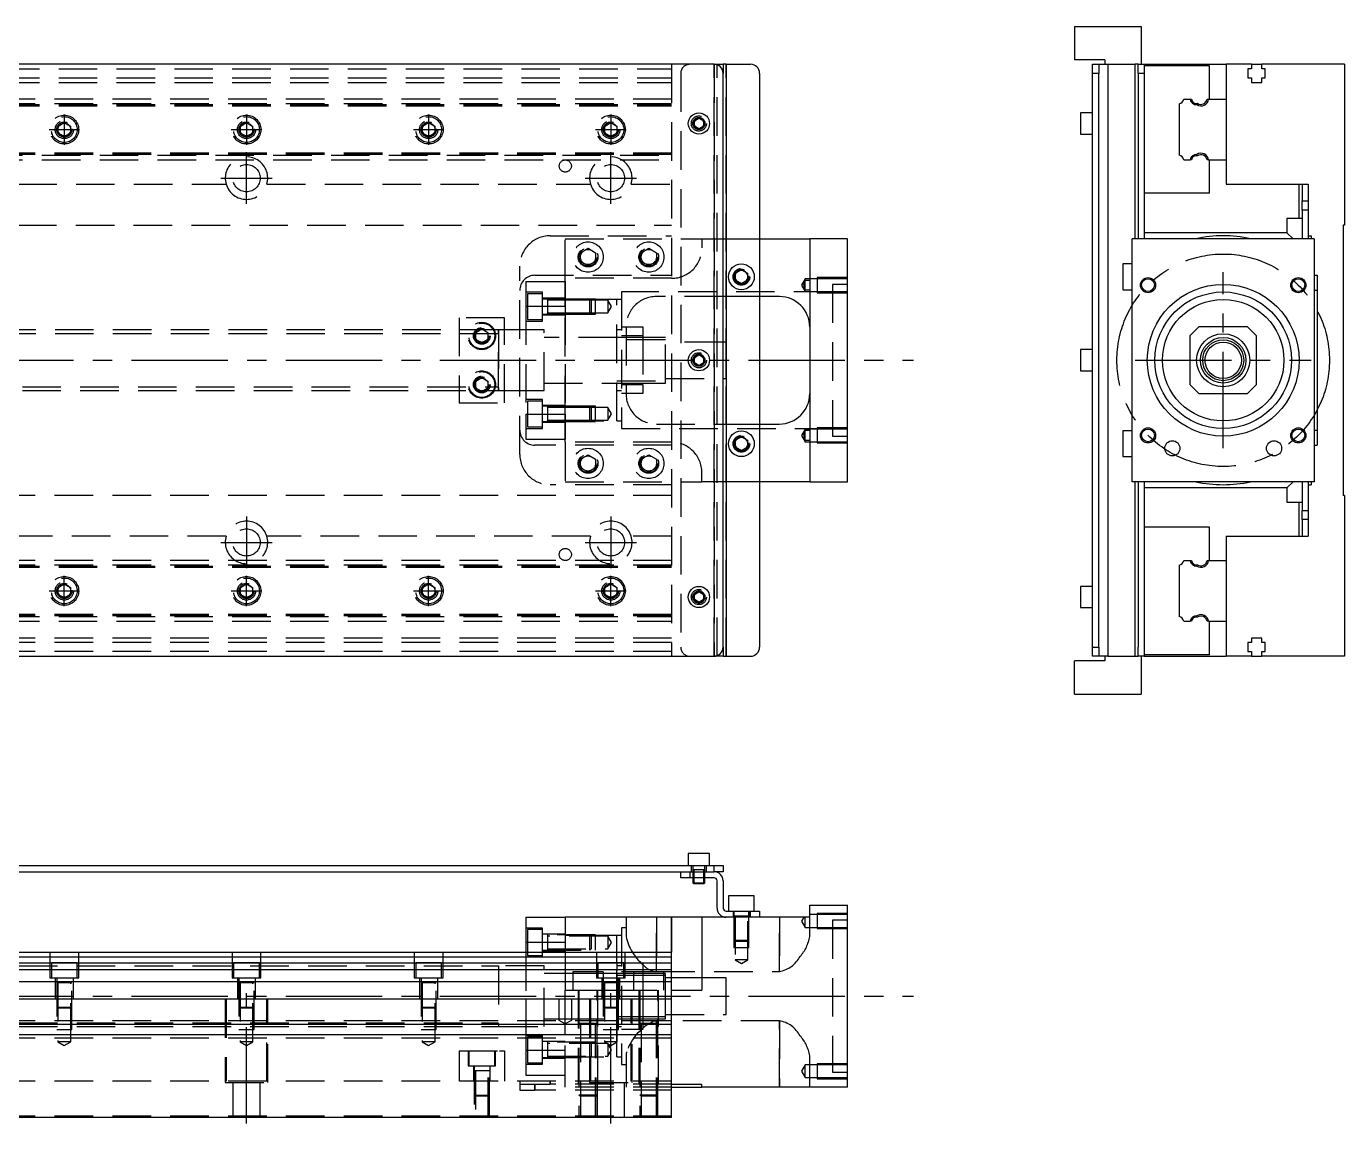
# Model space of a CAD drawing. Extents: x -29 to 879, y -287 to 112.
# Drawn here: x 444.5 to 878.7, y -251.5 to 110 of the extents above; entities that cross this region are included whole.
import ezdxf

# ---------------------------------------------------------------- set-up
doc = ezdxf.new("R2010")
doc.units = 0
doc.linetypes.add('CENTER', pattern=[50.8, 31.75, -6.35, 6.35, -6.35])
doc.linetypes.add('DASHED', pattern=[19.05, 12.7, -6.35])
doc.layers.get('0').update_dxf_attribs({"linetype": 'CONTINUOUS'})
doc.layers.add('CENTER', color=1, linetype='CENTER')

msp = doc.modelspace()

# ---------------------------------------------------------------- linework, layer by layer
at = {"color": 7, "linetype": 'CONTINUOUS'}
for p, q in [((789.68, 110), (789.68, 99)), ((789.68, 110), (811.68, 110)), ((811.68, 110), (811.68, 97.5)), ((671, 97.5), (3, 97.5)), ((671, 97.5), (674, 97.5)), ((674, 97.5), (674, 94.5)), ((675, 97.5), (674, 97.5)), ((675, 97.5), (675, -97.5)), ((675, 97.5), (683, 97.5)), ((799.68, 99), (789.68, 99)), ((795.68, 97.5), (797.68, 97.5)), ((795.68, 94.5), (795.68, 97.5)), ((797.68, 97.5), (797.68, 94.5)), ((797.68, 97.5), (800.68, 97.5)), ((799.68, 99), (799.68, 97.5)), ((800.68, 97.5), (800.68, -97.5)), ((800.68, 97.5), (809.68, 97.5)), ((809.68, 40), (809.68, 97.5)), ((810.68, 97.5), (809.68, 97.5)), ((810.68, 97.5), (812.68, 97.5)), ((810.68, 94.5), (810.68, 97.5)), ((812.68, 97.5), (812.68, 94.5)), ((812.68, 97.5), (839.68, 97.5)), ((834.18, 97), (812.68, 97)), ((834.18, 86), (834.18, 97)), ((839.68, 97.5), (839.68, 86)), ((847.98, 97.5), (839.68, 97.5)), ((847.98, 96), (846.83, 96)), ((846.83, 96), (846.83, 93)), ((847.98, 97.5), (851.38, 97.5)), ((847.98, 97.5), (847.98, 96)), ((851.38, 96), (851.38, 97.5)), ((878.68, 97.5), (851.38, 97.5)), ((852.53, 96), (851.38, 96)), ((852.53, 93), (852.53, 96)), ((878.68, 97.5), (878.68, 44.5)), ((674, -94.5), (674, 94.5)), ((686, 94.5), (686, -94.5)), ((797.68, 94.5), (795.68, 94.5)), ((795.68, -94.5), (795.68, 94.5)), ((797.68, -94.5), (797.68, 94.5)), ((812.68, 94.5), (810.68, 94.5)), ((810.68, 94.5), (810.68, 40)), ((812.68, 94.5), (812.68, 40)), ((846.83, 93), (847.98, 93)), ((847.98, 93), (847.98, 91.5)), ((847.98, 91.5), (851.38, 91.5)), ((851.38, 91.5), (851.38, 93)), ((851.38, 93), (852.53, 93)), ((824.18, 84.460392), (824.18, 67.539608)), ((825.719608, 86), (827.80154, 86)), ((827.80154, 86), (828.20668, 86)), ((833.357372, 86), (833.861934, 86)), ((833.861934, 86), (839.68, 86)), ((839.68, 86), (839.68, 66)), ((839.68, 86), (839.68, 66)), ((664.5, 78.866026), (666, 79.73205)), ((664.5, 77.133974), (664.5, 78.866026)), ((666, 79.73205), (667.5, 78.866026)), ((667.5, 78.866026), (667.5, 77.133974)), ((791.68, 81.5), (791.68, 78)), ((795.68, 81.5), (791.68, 81.5)), ((666, 76.26795), (664.5, 77.133974)), ((667.5, 77.133974), (666, 76.26795)), ((791.68, 78), (791.68, 74.5)), ((791.68, 74.5), (795.68, 74.5)), ((825.719608, 66), (827.80154, 66)), ((828.20668, 66), (827.80154, 66)), ((833.861934, 66), (833.357372, 66)), ((833.861934, 66), (839.68, 66)), ((834.18, 55), (834.18, 66)), ((839.68, 66), (839.68, 58)), ((839.68, 58), (866.68, 58)), ((863.68, 46.75), (863.68, 58)), ((864.68, 58), (864.68, 52.5)), ((866.68, 58), (866.68, 41)), ((834.18, 55), (812.68, 55)), ((864.68, 52.5), (866.68, 52.5)), ((864.68, 49.5), (864.68, 52.5)), ((866.68, 49.5), (864.68, 49.5)), ((864.68, 49.5), (864.68, 40)), ((859.68, 46.75), (859.68, 42.5)), ((864.68, 46.75), (859.68, 46.75)), ((878.68, 44.5), (878.18, 44.5)), ((878.18, 44.5), (878.18, -44.5)), ((686, 40), (702.5, 40)), ((702.5, 40), (702.5, -40)), ((715, 40), (702.5, 40)), ((715, -40), (715, 40)), ((808.68, -40), (808.68, 40)), ((868.68, 40), (808.68, 40)), ((859.68, 42), (812.68, 42)), ((859.68, 42.5), (859.68, 42)), ((861.68, 40), (859.68, 42)), ((866.68, 41), (867.68, 41)), ((866.68, 41), (866.68, 40)), ((867.68, 41), (867.68, 40)), ((868.68, 40), (868.68, -40)), ((805.68, 31.75), (805.68, 27.5)), ((808.68, 31.75), (805.68, 31.75)), ((678, 28.6547), (680, 29.809402)), ((678, 26.3453), (678, 28.6547)), ((680, 25.190598), (678, 26.3453)), ((680, 29.809402), (682, 28.6547)), ((682, 26.3453), (680, 25.190598)), ((682, 28.6547), (682, 26.3453)), ((805.68, 27.5), (805.68, 23.25)), ((868.68, 28), (869.68, 28)), ((869.68, 28), (869.68, -28)), ((805.68, 23.25), (808.68, 23.25)), ((869.68, 23), (868.68, 23)), ((692.5, 21), (686, 21)), ((830.68, 11), (827.68, 8)), ((846.68, 11), (830.68, 11)), ((849.68, 8), (846.68, 11)), ((827.68, 8), (827.68, -8)), ((849.68, -8), (849.68, 8)), ((664.5, 0.866026), (666, 1.73205)), ((664.5, -0.866026), (664.5, 0.866026)), ((666, 1.73205), (667.5, 0.866026)), ((667.5, 0.866026), (667.5, -0.866026)), ((791.68, 3.5), (791.68, 0)), ((795.68, 3.5), (791.68, 3.5)), ((666, -1.73205), (664.5, -0.866026)), ((667.5, -0.866026), (666, -1.73205)), ((791.68, 0), (791.68, -3.5)), ((791.68, -3.5), (795.68, -3.5)), ((827.68, -8), (830.68, -11)), ((846.68, -11), (849.68, -8)), ((830.68, -11), (846.68, -11)), ((686, -21), (692.5, -21)), ((678, -26.3453), (680, -25.190598)), ((680, -25.190598), (682, -26.3453)), ((805.68, -23.25), (805.68, -27.5)), ((808.68, -23.25), (805.68, -23.25)), ((868.68, -23), (869.68, -23)), ((678, -28.6547), (678, -26.3453)), ((680, -29.809402), (678, -28.6547)), ((682, -28.6547), (680, -29.809402)), ((682, -26.3453), (682, -28.6547)), ((805.68, -27.5), (805.68, -31.75)), ((868.68, -28), (869.68, -28)), ((805.68, -31.75), (808.68, -31.75)), ((702.5, -40), (686, -40)), ((702.5, -40), (715, -40)), ((868.68, -40), (808.68, -40)), ((809.68, -97.5), (809.68, -40)), ((810.68, -40), (810.68, -94.5)), ((812.68, -40), (812.68, -94.5)), ((859.68, -42), (812.68, -42)), ((859.68, -42), (861.68, -40)), ((859.68, -42), (859.68, -42.5)), ((859.68, -42.5), (859.68, -46.75)), ((864.68, -40), (864.68, -49.5)), ((866.28, -39.999994), (866.28, -40.000852)), ((866.68, -40), (866.68, -41)), ((866.68, -41), (866.68, -58)), ((866.68, -41), (867.68, -41)), ((867.68, -40), (867.68, -41)), ((859.68, -46.75), (864.68, -46.75)), ((863.68, -58), (863.68, -46.75)), ((878.68, -44.5), (878.18, -44.5)), ((878.68, -44.5), (878.68, -97.5)), ((864.68, -49.5), (866.68, -49.5)), ((864.68, -52.5), (864.68, -49.5)), ((834.18, -55), (812.68, -55)), ((834.18, -66), (834.18, -55)), ((866.68, -52.5), (864.68, -52.5)), ((864.68, -52.5), (864.68, -58)), ((839.68, -58), (839.68, -66)), ((839.68, -58), (866.68, -58)), ((824.18, -67.539608), (824.18, -84.460392)), ((825.719608, -66), (827.80154, -66)), ((827.80154, -66), (828.20668, -66)), ((833.357372, -66), (833.861934, -66)), ((833.861934, -66), (839.68, -66)), ((839.68, -66), (839.68, -86)), ((839.68, -66), (839.68, -86)), ((664.5, -77.133974), (666, -76.26795)), ((664.5, -78.866026), (664.5, -77.133974)), ((666, -76.26795), (667.5, -77.133974)), ((667.5, -77.133974), (667.5, -78.866026)), ((791.68, -74.5), (791.68, -78)), ((795.68, -74.5), (791.68, -74.5)), ((791.68, -78), (791.68, -81.5)), ((666, -79.73205), (664.5, -78.866026)), ((667.5, -78.866026), (666, -79.73205)), ((791.68, -81.5), (795.68, -81.5)), ((825.719608, -86), (827.80154, -86)), ((828.20668, -86), (827.80154, -86)), ((833.861934, -86), (833.357372, -86)), ((833.861934, -86), (839.68, -86)), ((834.18, -97), (834.18, -86)), ((839.68, -86), (839.68, -97.5)), ((674, -94.5), (674, -97.5)), ((795.68, -94.5), (797.68, -94.5)), ((795.68, -97.5), (795.68, -94.5)), ((797.68, -94.5), (797.68, -97.5)), ((810.68, -97.5), (810.68, -94.5)), ((812.68, -94.5), (812.68, -97.5)), ((847.98, -93), (846.83, -93)), ((846.83, -93), (846.83, -96)), ((851.38, -91.5), (847.98, -91.5)), ((847.98, -91.5), (847.98, -93)), ((851.38, -93), (851.38, -91.5)), ((852.53, -93), (851.38, -93)), ((852.53, -96), (852.53, -93)), ((3, -97.5), (671, -97.5)), ((674, -97.5), (671, -97.5)), ((674, -97.5), (675, -97.5)), ((675, -97.5), (683, -97.5)), ((789.68, -110), (789.68, -99)), ((799.68, -99), (789.68, -99)), ((797.68, -97.5), (795.68, -97.5)), ((800.68, -97.5), (797.68, -97.5)), ((799.68, -97.5), (799.68, -99)), ((800.68, -97.5), (809.68, -97.5)), ((809.68, -97.5), (810.68, -97.5)), ((812.68, -97.5), (810.68, -97.5)), ((811.68, -97.5), (811.68, -110)), ((834.18, -97), (812.68, -97)), ((812.68, -97.5), (839.68, -97.5)), ((847.98, -97.5), (839.68, -97.5)), ((846.83, -96), (847.98, -96)), ((847.98, -96), (847.98, -97.5)), ((847.98, -97.5), (851.38, -97.5)), ((851.38, -97.5), (851.38, -96)), ((851.38, -96), (852.53, -96)), ((878.68, -97.5), (851.38, -97.5)), ((789.68, -110), (811.68, -110)), ((669.5, -162.49), (662.5, -162.49)), ((662.5, -162.49), (662.5, -166.49)), ((669.5, -166.49), (669.5, -162.49)), ((437, -166.49), (671, -166.49)), ((437, -168.49), (663, -168.49)), ((660, -170.49), (660, -168.49)), ((663, -168.49), (671, -168.49)), ((663, -168.49), (663, -170.49)), ((663, -168.49), (671, -168.49)), ((671, -168.49), (671, -166.49)), ((671, -166.49), (674, -166.49)), ((674, -168.49), (671, -168.49)), ((674, -166.49), (674, -168.49)), ((663, -170.49), (660, -170.49)), ((671, -170.49), (663, -170.49)), ((664, -170.49002), (664, -172.14)), ((664, -172.14), (668, -172.14)), ((664, -172.14), (664.35, -172.49)), ((664.35, -170.49002), (664.35, -172.49)), ((667.65, -172.49), (664.35, -172.49)), ((667.65, -172.49), (667.65, -170.49002)), ((667.65, -172.49), (668, -172.14)), ((668, -172.14), (668, -170.49002)), ((672, -180.49), (672, -171.49)), ((674, -171.49), (674, -180.49)), ((684.25, -176.49), (675.75, -176.49)), ((675.75, -176.49), (675.75, -181.49)), ((684.25, -181.49), (684.25, -176.49)), ((675, -181.49), (683, -181.49)), ((683, -183.49), (683, -181.49)), ((683, -181.49), (686, -181.49)), ((686, -181.49), (686, -183.49)), ((702.5, -179.49), (715, -179.49)), ((702.5, -183.49), (702.5, -179.49)), ((715, -239.49), (715, -179.49)), ((609, -183.49), (622, -183.49)), ((609, -183.49), (609, -191.70658)), ((622, -183.49), (622, -194.99)), ((657, -183.49), (622, -183.49)), ((657, -194.99), (657, -183.49)), ((667, -183.49), (657, -183.49)), ((667, -183.49), (667, -207.49)), ((675, -183.49), (667, -183.49)), ((683, -183.49), (675, -183.49)), ((686, -183.49), (683, -183.49)), ((702.5, -183.49), (686, -183.49)), ((430.5, -194.99), (657, -194.99)), ((609, -191.70658), (609, -194.99)), ((609, -191.70658), (622, -191.70658)), ((657, -249.49), (657, -194.99)), ((430.5, -196.529608), (657, -196.529608)), ((657, -198.61154), (430.5, -198.61154)), ((657, -200.826666), (430.5, -200.826666)), ((639, -201.989994), (639, -216.990006)), ((640.5, -202.74), (639, -202.74)), ((641.25, -202.74), (640.5, -202.74)), ((644.5, -202.74), (641.25, -202.74)), ((647.5, -202.74), (644.5, -202.74)), ((654.5, -202.74), (647.5, -202.74)), ((655, -202.74), (654.5, -202.74)), ((430.5, -204.671934), (657, -204.671934)), ((657, -207.49), (667, -207.49)), ((657, -210.49), (17, -210.49)), ((639, -209.49), (639, -216.990006)), ((639, -216.24), (655, -216.24)), ((657, -218.79), (17, -218.79)), ((657, -222.19), (17, -222.19)), ((657, -238.49), (667, -238.49)), ((667, -239.49), (667, -238.49)), ((657, -239.49), (667, -239.49)), ((715, -239.49), (667, -239.49)), ((657, -249.49), (17, -249.49))]:
    msp.add_line(p, q, dxfattribs=at)
at = {"color": 3, "linetype": 'DASHED'}
for p, q in [((17, 96), (657, 96)), ((657, 97.5), (657, -97.5)), ((671, -97.5), (671, 97.5)), ((671, 97.5), (671, -97.5)), ((672, -97.5), (672, 97.5)), ((675, -97.5), (675, 97.5)), ((17, 93), (657, 93)), ((17, 91.5), (657, 91.5)), ((660, 94.5), (660, -94.5)), ((17, 84.204452), (657, 84.204452)), ((17, 84.2), (657, 84.2)), ((17, 83.8), (657, 83.8)), ((657, 86), (411.5, 86)), ((657, 84.460392), (411.5, 84.460392)), ((455, 77.1547), (457, 78.309402)), ((457, 78.309402), (459, 77.1547)), ((515, 77.1547), (517, 78.309402)), ((517, 78.309402), (519, 77.1547)), ((575, 77.1547), (577, 78.309402)), ((577, 78.309402), (579, 77.1547)), ((635, 77.1547), (637, 78.309402)), ((637, 78.309402), (639, 77.1547)), ((664, 78), (664.030168, 78.346066)), ((455, 74.8453), (455, 77.1547)), ((457, 73.690598), (455, 74.8453)), ((459, 74.8453), (457, 73.690598)), ((459, 77.1547), (459, 74.8453)), ((459.483582, 76.286038), (459.5, 76)), ((515, 74.8453), (515, 77.1547)), ((517, 73.690598), (515, 74.8453)), ((519, 74.8453), (517, 73.690598)), ((519, 77.1547), (519, 74.8453)), ((519.483582, 76.286038), (519.5, 76)), ((575, 74.8453), (575, 77.1547)), ((577, 73.690598), (575, 74.8453)), ((579, 74.8453), (577, 73.690598)), ((579, 77.1547), (579, 74.8453)), ((579.483582, 76.286038), (579.5, 76)), ((634.5, 76), (634.518502, 76.303588)), ((635, 74.8453), (635, 77.1547)), ((637, 73.690598), (635, 74.8453)), ((639, 74.8453), (637, 73.690598)), ((639, 77.1547), (639, 74.8453)), ((657, 68.2), (17, 68.2)), ((657, 67.8), (17, 67.8)), ((657, 67.795548), (17, 67.795548)), ((411.5, 67.539608), (657, 67.539608)), ((411.5, 66), (657, 66)), ((403.708204, 58), (510.291796, 58)), ((523.708204, 58), (630.291796, 58)), ((643.708204, 58), (657, 58)), ((22.640312, 44.5), (657, 44.5)), ((617, 41), (657, 41)), ((622, 27), (622, 40)), ((622, 40), (667, 40)), ((667, 40), (667, 37)), ((667, 40), (674, 40)), ((674, 40), (686, 40)), ((627, 35.443376), (629.5, 36.886752)), ((627, 32.556624), (627, 35.443376)), ((629.5, 36.886752), (632, 35.443376)), ((632, 35.443376), (632, 32.556624)), ((647, 35.443376), (649.5, 36.886752)), ((647, 32.556624), (647, 35.443376)), ((649.5, 36.886752), (652, 35.443376)), ((652, 35.443376), (652, 32.556624)), ((607, -31), (607, 31)), ((626.5, 34), (626.520026, 34.346056)), ((629.5, 31.113248), (627, 32.556624)), ((632, 32.556624), (629.5, 31.113248)), ((646.5, 34), (646.520026, 34.346056)), ((649.5, 31.113248), (647, 32.556624)), ((652, 32.556624), (649.5, 31.113248)), ((612, 28), (657, 28)), ((657, 27), (622, 27)), ((622, 17.78342), (622, 27)), ((682.483582, 27.786038), (682.5, 27.5)), ((701, 26.848738), (699.787564, 24.748738)), ((700.802956, 25.985522), (701, 26.435254)), ((701, 26.435254), (701, 26.848738)), ((705, 26.848738), (701, 26.848738)), ((701, 23.06222), (701, 26.435794)), ((701, 26.435254), (702.5, 26.435254)), ((705, 27.248732), (705, 22.248742)), ((715, 27.248732), (705, 27.248732)), ((715, 26.848738), (705, 26.848738)), ((609, 26), (622, 26)), ((609, 26), (609, 17.78342)), ((614.5, 22.42767), (609, 22.42767)), ((609.5, 21.92767), (609.5, 13.42767)), ((614.5, 21.92767), (609.5, 21.92767)), ((614.5, 12.92767), (614.5, 22.42767)), ((622, 26), (622, 17.78342)), ((640.5, 22.5), (640.5, -22.5)), ((710, 22.5), (640.5, 22.5)), ((699.787564, 24.748738), (701, 22.648738)), ((700.516436, 24.911344), (700.560666, 25.226886)), ((700.560666, 25.226886), (700.663852, 25.611128)), ((700.663852, 25.611128), (700.802956, 25.985522)), ((701, 22.648738), (701, 23.06222)), ((702.5, 23.06222), (701, 23.06222)), ((701, 22.648738), (705, 22.648738)), ((705, 22.648738), (715, 22.648738)), ((705, 22.248742), (715, 22.248742)), ((710, 25), (710, -25)), ((715, 25), (710, 25)), ((609, 17.78342), (609, -17.78342)), ((609, 17.78342), (622, 17.78342)), ((622, 20.42767), (614.5, 20.42767)), ((616.105, 20.17767), (614.5, 20.17767)), ((621.99998, 20.17767), (616.095, 20.17767)), ((616.1, 20.177674), (616.1, 15.177664)), ((616.1, 20.17767), (616.1, 19.92022)), ((616.1, 19.920202), (616.1, 20.17767)), ((621.99998, 19.77767), (616.1, 19.77767)), ((630.1, 20.17767), (622, 20.17767)), ((630.1, 20.177664), (622, 20.177664)), ((639, 20), (622, 20)), ((639, 20), (622, 20)), ((630.5, 19.77767), (622, 19.77767)), ((630.5, 19.77767), (622, 19.77767)), ((622, 17.78342), (622, -17.78342)), ((622, -17.78342), (622, 17.78342)), ((630.1, 15.17767), (630.1, 20.17767)), ((630.5, 19.77767), (630.1, 20.17767)), ((632, 20.177664), (630.10002, 20.177664)), ((630.5, 19.77767), (630.5, 15.57767)), ((632, 19.77767), (630.50002, 19.77767)), ((632, 15.177674), (632, 20.177664)), ((636, 19.77767), (632, 19.77767)), ((636, 19.77767), (636, 15.57767)), ((637.212436, 17.67767), (636, 19.77767)), ((636, 15.57767), (637.212436, 17.67767)), ((639, -20), (639, 20)), ((640.5, 20), (639, 20)), ((674, 21), (652, 21)), ((686, 21), (674, 21)), ((602, 14), (587, 14)), ((587, 14), (587, -14)), ((602, -14), (602, 14)), ((609.5, 13.42767), (614.5, 13.42767)), ((614.5, 15.17767), (616.105, 15.17767)), ((614.5, 14.92767), (622, 14.92767)), ((616.095, 15.17767), (621.99998, 15.17767)), ((616.1, 15.57767), (621.99998, 15.57767)), ((616.1, 15.17767), (616.1, 15.435118)), ((616.1, 15.435068), (616.1, 15.17767)), ((622, 15.57767), (630.5, 15.57767)), ((622, 15.57767), (630.5, 15.57767)), ((622, 15.177674), (630.1, 15.177674)), ((622, 15.17767), (630.1, 15.17767)), ((630.1, 15.17767), (630.5, 15.57767)), ((630.10002, 15.177674), (632, 15.177674)), ((630.50002, 15.57767), (632, 15.57767)), ((632, 15.57767), (636, 15.57767)), ((600.005, 10), (367.00002, 10)), ((600, 8.75), (367.00002, 8.75)), ((592.5, 9.1547), (594.5, 10.309402)), ((592.5, 6.8453), (592.5, 9.1547)), ((594.5, 10.309402), (596.5, 9.1547)), ((596.5, 9.1547), (596.5, 6.8453)), ((609, 10), (599.995, 10)), ((600, 10.000006), (600, -10.000006)), ((600, 10.000006), (600, -10.000006)), ((600, -10), (600, 10)), ((600, 10), (600, 8.95213)), ((609, 12.92767), (614.5, 12.92767)), ((615, 10), (609, 10)), ((615, 10), (609, 10)), ((615, -10), (615, 10)), ((615, -10), (615, 10)), ((640.5, 10), (639, 10)), ((640.5, 11), (647.5, 11)), ((642, 11), (642, -11)), ((647.5, 11), (647.5, 8)), ((592, 8), (592.018502, 8.303588)), ((594.5, 5.690598), (592.5, 6.8453)), ((596.5, 6.8453), (594.5, 5.690598)), ((639.005, 7.5), (615, 7.5)), ((638.995, 7.5), (615, 7.5)), ((647.5, 7.5), (638.995, 7.5)), ((639.005, 7.5), (638.995, 7.5)), ((655, 6.75), (639, 6.75)), ((647.5, 7.5), (639.005, 7.5)), ((647.5, 8), (640.5, 8)), ((647.5, 8), (647.5, -8)), ((655, 7.5), (647.5, 7.5)), ((655, -7.5), (655, 7.5)), ((674, 6), (655, 6)), ((675, 6), (674, 6)), ((675, -6), (675, 6)), ((667.973226, 0.326156), (668, 0)), ((592, -8), (592.018502, -7.696412)), ((592.5, -6.8453), (594.5, -5.690598)), ((592.5, -9.1547), (592.5, -6.8453)), ((594.5, -5.690598), (596.5, -6.8453)), ((596.5, -6.8453), (596.5, -9.1547)), ((615, -7.5), (639.005, -7.5)), ((615, -7.5), (638.995, -7.5)), ((638.995, -7.5), (647.5, -7.5)), ((638.995, -7.5), (639.005, -7.5)), ((639, -6.75), (655, -6.75)), ((639.005, -7.5), (647.5, -7.5)), ((640.5, -8), (647.5, -8)), ((647.5, -7.5), (655, -7.5)), ((647.5, -8), (647.5, -11)), ((655, -6), (674, -6)), ((674, -6), (675, -6)), ((367.00002, -8.75), (600, -8.75)), ((367.00002, -10), (600.005, -10)), ((594.5, -10.309402), (592.5, -9.1547)), ((596.5, -9.1547), (594.5, -10.309402)), ((599.995, -10), (609, -10)), ((600, -8.95261), (600, -10)), ((609, -10), (615, -10)), ((609, -10), (615, -10)), ((614.5, -12.92767), (609, -12.92767)), ((614.5, -22.42767), (614.5, -12.92767)), ((639, -10), (640.5, -10)), ((647.5, -11), (640.5, -11)), ((587, -14), (602, -14)), ((609.5, -13.42767), (609.5, -21.92767)), ((614.5, -13.42767), (609.5, -13.42767)), ((622, -14.92767), (614.5, -14.92767)), ((616.105, -15.17767), (614.5, -15.17767)), ((621.99998, -15.17767), (616.095, -15.17767)), ((616.1, -15.177664), (616.1, -20.177674)), ((616.1, -15.177664), (616.1, -20.177674)), ((616.1, -15.17767), (616.1, -15.435118)), ((616.1, -15.435136), (616.1, -15.17767)), ((621.99998, -15.57767), (616.1, -15.57767)), ((630.1, -15.17767), (622, -15.17767)), ((630.1, -15.177674), (622, -15.177674)), ((630.5, -15.57767), (622, -15.57767)), ((630.5, -15.57767), (622, -15.57767)), ((630.1, -20.17767), (630.1, -15.17767)), ((630.5, -15.57767), (630.1, -15.17767)), ((632, -15.177674), (630.10002, -15.177674)), ((630.5, -15.57767), (630.5, -19.77767)), ((632, -15.57767), (630.50002, -15.57767)), ((632, -20.177664), (632, -15.177674)), ((636, -15.57767), (632, -15.57767)), ((636, -15.57767), (636, -19.77767)), ((637.212436, -17.67767), (636, -15.57767)), ((609, -17.78342), (622, -17.78342)), ((609, -17.78342), (609, -26)), ((614.5, -20.17767), (616.105, -20.17767)), ((614.5, -20.42767), (622, -20.42767)), ((616.095, -20.17767), (621.99998, -20.17767)), ((616.1, -19.77767), (621.99998, -19.77767)), ((616.1, -20.17767), (616.1, -19.92022)), ((616.1, -19.920272), (616.1, -20.17767)), ((622, -17.78342), (622, -26)), ((622, -27), (622, -17.78342)), ((622, -19.77767), (630.5, -19.77767)), ((622, -19.77767), (630.5, -19.77767)), ((622, -20), (639, -20)), ((622, -20), (639, -20)), ((622, -20.177664), (630.1, -20.177664)), ((622, -20.17767), (630.1, -20.17767)), ((630.1, -20.17767), (630.5, -19.77767)), ((630.10002, -20.177664), (632, -20.177664)), ((630.50002, -19.77767), (632, -19.77767)), ((632, -19.77767), (636, -19.77767)), ((636, -19.77767), (637.212436, -17.67767)), ((639, -20), (640.5, -20)), ((652, -21), (674, -21)), ((674, -21), (686, -21)), ((609, -22.42767), (614.5, -22.42767)), ((609, -26), (622, -26)), ((609.5, -21.92767), (614.5, -21.92767)), ((640.5, -22.5), (710, -22.5)), ((701, -22.648738), (699.787564, -24.748738)), ((699.787564, -24.748738), (701, -26.848738)), ((700.516436, -24.586132), (700.560666, -24.27059)), ((700.560666, -24.27059), (700.663852, -23.886348)), ((700.663852, -23.886348), (700.802956, -23.511954)), ((700.802956, -23.511954), (701, -23.06222)), ((701, -23.06222), (701, -22.648738)), ((705, -22.648738), (701, -22.648738)), ((701, -26.435254), (701, -23.06168)), ((701, -23.06222), (702.5, -23.06222)), ((705, -22.248742), (705, -27.248732)), ((715, -22.248742), (705, -22.248742)), ((715, -22.648738), (705, -22.648738)), ((710, -25), (715, -25)), ((657, -28), (612, -28)), ((657, -27), (622, -27)), ((622, -27), (622, -40)), ((682.483582, -27.213962), (682.5, -27.5)), ((701, -26.848738), (701, -26.435254)), ((702.5, -26.435254), (701, -26.435254)), ((701, -26.848738), (705, -26.848738)), ((705, -26.848738), (715, -26.848738)), ((705, -27.248732), (715, -27.248732)), ((626.5, -34), (626.520026, -33.653944)), ((627, -32.556624), (629.5, -31.113248)), ((627, -35.443376), (627, -32.556624)), ((629.5, -31.113248), (632, -32.556624)), ((632, -32.556624), (632, -35.443376)), ((646.5, -34), (646.520026, -33.653944)), ((647, -32.556624), (649.5, -31.113248)), ((647, -35.443376), (647, -32.556624)), ((649.5, -31.113248), (652, -32.556624)), ((652, -32.556624), (652, -35.443376)), ((629.5, -36.886752), (627, -35.443376)), ((632, -35.443376), (629.5, -36.886752)), ((649.5, -36.886752), (647, -35.443376)), ((652, -35.443376), (649.5, -36.886752)), ((667, -40), (667, -37)), ((657, -41), (617, -41)), ((622, -40), (667, -40)), ((674, -40), (667, -40)), ((686, -40), (674, -40)), ((657, -44.5), (22.640312, -44.5)), ((510.291796, -58), (403.708204, -58)), ((630.291796, -58), (523.708204, -58)), ((657, -58), (643.708204, -58)), ((17, -67.795548), (657, -67.795548)), ((17, -67.8), (657, -67.8)), ((17, -68.2), (657, -68.2)), ((657, -66), (411.5, -66)), ((657, -67.539608), (411.5, -67.539608)), ((455, -74.8453), (457, -73.690598)), ((457, -73.690598), (459, -74.8453)), ((515, -74.8453), (517, -73.690598)), ((517, -73.690598), (519, -74.8453)), ((575, -74.8453), (577, -73.690598)), ((577, -73.690598), (579, -74.8453)), ((635, -74.8453), (637, -73.690598)), ((637, -73.690598), (639, -74.8453)), ((455, -77.1547), (455, -74.8453)), ((457, -78.309402), (455, -77.1547)), ((459, -77.1547), (457, -78.309402)), ((459, -74.8453), (459, -77.1547)), ((459.483582, -75.713962), (459.5, -76)), ((514.5, -76), (514.518502, -75.696412)), ((515, -77.1547), (515, -74.8453)), ((517, -78.309402), (515, -77.1547)), ((519, -77.1547), (517, -78.309402)), ((519, -74.8453), (519, -77.1547)), ((574.5, -76), (574.518502, -75.696412)), ((575, -77.1547), (575, -74.8453)), ((577, -78.309402), (575, -77.1547)), ((579, -77.1547), (577, -78.309402)), ((579, -74.8453), (579, -77.1547)), ((634.5, -76), (634.518502, -75.696412)), ((635, -77.1547), (635, -74.8453)), ((637, -78.309402), (635, -77.1547)), ((639, -77.1547), (637, -78.309402)), ((639, -74.8453), (639, -77.1547)), ((667.973226, -77.673844), (668, -78)), ((657, -83.8), (17, -83.8)), ((657, -84.2), (17, -84.2)), ((657, -84.204452), (17, -84.204452)), ((17, -84.460392), (657, -84.460392)), ((17, -86), (657, -86)), ((657, -91.5), (17, -91.5)), ((657, -93), (17, -93)), ((657, -96), (17, -96)), ((663.5, -166.49), (663.5, -168.49)), ((668.000006, -167.89), (663.999994, -167.89)), ((664, -166.49), (664, -170.49)), ((664.000006, -168.49), (664.000006, -170.49)), ((664.35, -167.89), (664.35, -170.49)), ((667.65, -170.49), (667.65, -167.89)), ((667.999994, -170.49), (667.999994, -168.49)), ((668, -170.49), (668, -166.49)), ((668.5, -168.49), (668.5, -166.49)), ((677.25, -181.49), (677.25, -183.49)), ((677.500006, -181.49), (677.500006, -193.49)), ((682.499994, -193.49), (682.499994, -181.49)), ((682.75, -183.49), (682.75, -181.49)), ((705, -182.241268), (705, -187.241258)), ((715, -182.241268), (705, -182.241268)), ((642, -183.49), (642, -189.862214)), ((652, -201.412252), (652, -183.49)), ((652, -183.49), (652, -201.412252)), ((657, -183.49), (657, -194.99)), ((682.500006, -183.09), (677.499994, -183.09)), ((677.9, -183.09), (677.9, -197.49)), ((682.1, -197.49), (682.1, -183.09)), ((692.5, -183.49), (692.5, -201.412252)), ((692.5, -201.412252), (692.5, -183.49)), ((700.509982, -183.49), (699.787564, -184.741262)), ((699.787564, -184.741262), (701, -186.841262)), ((701, -186.841262), (701, -183.49)), ((705, -182.641262), (702.5, -182.641262)), ((702.5, -189.862214), (702.5, -183.49)), ((715, -182.641262), (705, -182.641262)), ((710, -184.49), (710, -234.49)), ((715, -184.49), (710, -184.49)), ((614.5, -187.06233), (609, -187.06233)), ((609.5, -187.56233), (609.5, -191.81233)), ((614.5, -187.56233), (609.5, -187.56233)), ((614.5, -196.56233), (614.5, -187.06233)), ((622, -189.06233), (614.5, -189.06233)), ((632, -189.312336), (614.5, -189.312336)), ((616.1, -189.312326), (616.1, -194.312336)), ((636, -189.71233), (616.1, -189.71233)), ((630.27767, -189.49), (622, -189.49)), ((630.1, -191.81233), (630.1, -189.31233)), ((630.5, -189.71233), (630.1, -189.31233)), ((632, -189.49), (630.27767, -189.49)), ((630.5, -189.71233), (630.50002, -193.91233)), ((632, -194.312326), (632, -189.312336)), ((639, -189.49), (632, -189.49)), ((636, -189.71233), (636, -193.91233)), ((637.212436, -191.81233), (636, -189.71233)), ((639, -198.49), (639, -189.49)), ((640.5, -189.49), (639, -189.49)), ((640.5, -186.99), (640.5, -231.99)), ((642, -186.99), (640.5, -186.99)), ((701, -186.841262), (705, -186.841262)), ((710, -186.99), (702.5, -186.99)), ((705, -186.841262), (715, -186.841262)), ((705, -187.241258), (715, -187.241258)), ((452.25, -194.99), (452.25, -203.49)), ((461.75, -203.49), (461.75, -194.99)), ((512.25, -194.99), (512.25, -203.49)), ((521.75, -203.49), (521.75, -194.99)), ((572.25, -194.99), (572.25, -203.49)), ((581.75, -203.49), (581.75, -194.99)), ((609, -194.99), (609, -210.49)), ((609.5, -191.81233), (609.5, -194.99)), ((609.5, -194.99), (609.5, -196.06233)), ((614.5, -194.312326), (632, -194.312326)), ((614.5, -194.56233), (622, -194.56233)), ((616.1, -193.91233), (636, -193.91233)), ((622, -194.99), (622, -207.49)), ((630.1, -194.31233), (630.1, -191.81233)), ((630.1, -194.31233), (630.5, -193.91233)), ((632.25, -194.99), (632.25, -203.49)), ((636, -193.91233), (637.212436, -191.81233)), ((641.75, -203.49), (641.75, -194.99)), ((677.5, -191.09), (682.5, -191.09)), ((677.5, -191.09), (677.9, -191.49)), ((677.500006, -193.49), (682.499994, -193.49)), ((682.1, -191.49), (677.9, -191.49)), ((682.1, -191.49), (682.5, -191.09)), ((42, -199.489994), (600, -199.489994)), ((461.25, -198.49), (452.75, -198.49)), ((452.75, -198.49), (452.75, -203.49)), ((461.25, -203.49), (461.25, -198.49)), ((521.25, -198.49), (512.75, -198.49)), ((512.75, -198.49), (512.75, -203.49)), ((521.25, -203.49), (521.25, -198.49)), ((581.25, -198.49), (572.75, -198.49)), ((572.75, -198.49), (572.75, -203.49)), ((581.25, -203.49), (581.25, -198.49)), ((600, -199.49), (599.995, -199.49)), ((600, -199.489994), (600, -219.49)), ((615, -199.49), (600, -199.49)), ((600.005, -199.49), (600, -199.49)), ((600, -199.490502), (600, -199.49)), ((609, -196.56233), (614.5, -196.56233)), ((609.5, -196.06233), (614.5, -196.06233)), ((615, -219.49), (615, -199.49)), ((641.25, -198.49), (632.75, -198.49)), ((632.75, -198.49), (632.75, -203.49)), ((639, -198.49), (639, -200.99)), ((640.5, -199.49), (639, -199.49)), ((641.25, -198.49), (647.5, -198.49)), ((641.25, -203.49), (641.25, -198.49)), ((647.5, -198.49), (647.5, -201.49)), ((680, -197.49), (677.9, -197.49)), ((677.9, -197.49), (680, -198.702436)), ((682.1, -197.49), (680, -197.49)), ((680, -198.702436), (682.1, -197.49)), ((42, -200.739994), (600, -200.739994)), ((452.25, -203.49), (461.75, -203.49)), ((454, -203.49), (454, -210.49)), ((454.500006, -203.49), (454.500006, -220.49)), ((459.499994, -220.49), (459.499994, -203.49)), ((460, -210.49), (460, -203.49)), ((512.25, -203.49), (521.75, -203.49)), ((514, -203.49), (514, -210.49)), ((514.500006, -203.49), (514.500006, -220.49)), ((519.499994, -220.49), (519.499994, -203.49)), ((520, -210.49), (520, -203.49)), ((572.25, -203.49), (581.75, -203.49)), ((574, -203.49), (574, -210.49)), ((574.500006, -203.49), (574.500006, -220.49)), ((579.499994, -220.49), (579.499994, -203.49)), ((580, -210.49), (580, -203.49)), ((622, -201.99), (615, -201.99)), ((624.5, -201.99), (622, -201.99)), ((632.75, -201.49), (624.5, -201.49)), ((624.5, -201.49), (624.5, -207.49)), ((632.75, -201.99), (624.5, -201.99)), ((632.25, -203.49), (641.75, -203.49)), ((634.5, -201.49), (632.75, -201.49)), ((634.5, -201.99), (632.75, -201.99)), ((634, -203.49), (634, -210.49)), ((634.5, -201.49), (634.5, -207.49)), ((639, -201.99), (634.5, -201.99)), ((634.500006, -203.49), (634.500006, -220.49)), ((639, -201.99), (638.995, -201.99)), ((639, -203.49), (639, -200.99)), ((640.5, -201.99), (639, -201.99)), ((639.005, -201.99), (639, -201.99)), ((639, -205.088864), (639, -203.49)), ((639.499994, -220.49), (639.499994, -203.49)), ((639.5, -205.09), (639.5, -203.49)), ((640, -210.49), (640, -203.49)), ((640, -210.49), (640, -203.49)), ((641.25, -201.49), (640.5, -201.49)), ((641.25, -201.99), (640.5, -201.99)), ((644.5, -201.49), (641.25, -201.49)), ((644.5, -201.99), (641.25, -201.99)), ((654.5, -201.49), (644.5, -201.49)), ((644.5, -201.49), (644.5, -207.49)), ((647.5, -201.99), (644.5, -201.99)), ((647.5, -201.49), (647.5, -207.49)), ((654.5, -201.99), (647.5, -201.99)), ((652, -201.412252), (692.5, -201.412252)), ((654.5, -207.49), (654.5, -201.49)), ((655, -201.99), (654.5, -201.99)), ((655, -207.49), (655, -201.99)), ((657, -203.49), (655, -203.49)), ((667, -203.49), (657, -203.49)), ((675, -203.49), (667, -203.49)), ((675, -209.49), (675, -203.49)), ((459.500006, -205.09), (454.499994, -205.09)), ((454.9, -205.09), (454.9, -224.49)), ((459.1, -224.49), (459.1, -205.09)), ((519.500006, -205.09), (514.499994, -205.09)), ((514.9, -205.09), (514.9, -224.49)), ((519.1, -224.49), (519.1, -205.09)), ((579.500006, -205.09), (574.499994, -205.09)), ((574.9, -205.09), (574.9, -224.49)), ((579.1, -224.49), (579.1, -205.09)), ((622, -210.49), (622, -207.49)), ((622, -207.49), (634.5, -207.49)), ((626.25, -207.49), (626.25, -238.49)), ((626.500006, -207.49), (626.500006, -248.99)), ((632.499994, -248.99), (632.499994, -207.49)), ((632.75, -238.49), (632.75, -207.49)), ((639.500006, -205.09), (634.499994, -205.09)), ((634.5, -207.49), (634.9, -207.49)), ((634.9, -205.09), (634.9, -224.49)), ((634.9, -207.49), (639.1, -207.49)), ((639, -207.49), (639, -205.088864)), ((639, -209.49), (639, -207.49)), ((639.1, -224.49), (639.1, -205.09)), ((639.1, -207.49), (639.5, -207.49)), ((639.5, -210.48998), (639.5, -205.09)), ((639.5, -207.49), (657, -207.49)), ((646.25, -207.49), (646.25, -238.49)), ((646.500006, -207.49), (646.500006, -248.99)), ((647.5, -207.49), (647.5, -217.49)), ((652.499994, -248.99), (652.499994, -207.49)), ((652.75, -238.49), (652.75, -207.49)), ((655, -209.49), (655, -207.49)), ((510, -210.49), (510, -237.99)), ((510.291796, -210.49), (510.291796, -237.49)), ((523.708204, -237.49), (523.708204, -210.49)), ((524, -237.99), (524, -210.49)), ((609, -210.49), (609, -218.79)), ((615, -210.49), (615, -209.49)), ((620, -217.49), (620, -210.49)), ((622, -218.79), (622, -210.49)), ((624, -210.49), (624, -217.49)), ((630, -210.49), (630, -237.99)), ((630.291796, -210.49), (630.291796, -237.49)), ((639, -210.49), (639, -209.49)), ((639, -217.49), (639, -210.49)), ((643.708204, -237.49), (643.708204, -210.49)), ((644, -237.99), (644, -210.49)), ((655, -216.99), (655, -209.49)), ((675, -215.49), (675, -209.49)), ((454.5, -213.09), (459.5, -213.09)), ((454.5, -213.09), (454.9, -213.49)), ((459.1, -213.49), (454.9, -213.49)), ((459.1, -213.49), (459.5, -213.09)), ((514.5, -213.09), (519.5, -213.09)), ((514.5, -213.09), (514.9, -213.49)), ((519.1, -213.49), (514.9, -213.49)), ((519.1, -213.49), (519.5, -213.09)), ((574.5, -213.09), (579.5, -213.09)), ((574.5, -213.09), (574.9, -213.49)), ((579.1, -213.49), (574.9, -213.49)), ((579.1, -213.49), (579.5, -213.09)), ((615, -216.99), (622, -216.99)), ((622, -216.99), (639.005, -216.99)), ((634.5, -213.09), (639.5, -213.09)), ((634.5, -213.09), (634.9, -213.49)), ((639.1, -213.49), (634.9, -213.49)), ((638.995, -216.99), (647.5, -216.99)), ((639.005, -216.99), (647.5, -216.99)), ((639.1, -213.49), (639.5, -213.09)), ((647.5, -216.99), (655, -216.99)), ((655, -215.49), (675, -215.49)), ((657, -217.64), (17, -217.64)), ((42, -218.24), (600, -218.24)), ((42, -219.49), (600, -219.49)), ((454.500006, -220.49), (459.499994, -220.49)), ((514.500006, -220.49), (519.499994, -220.49)), ((574.500006, -220.49), (579.499994, -220.49)), ((599.995, -219.49), (600, -219.49)), ((600, -219.49), (600.291796, -219.49)), ((600, -219.49), (600.005, -219.49)), ((600.291796, -219.49), (615, -219.49)), ((609, -218.79), (609, -222.19)), ((622, -218.6447), (620, -217.49)), ((624, -217.49), (622, -218.6447)), ((622, -222.19), (622, -218.79)), ((626.5, -218.49), (626.84965, -218.49)), ((626.849602, -218.49), (626.5, -218.49)), ((632.15035, -218.49), (626.849602, -218.49)), ((627, -218.49), (627, -248.99)), ((632, -248.99), (632, -218.49)), ((632.150204, -218.49), (632.5, -218.49)), ((632.5, -218.49), (632.15035, -218.49)), ((634.500006, -220.49), (639.499994, -220.49)), ((635, -217.49), (639, -217.49)), ((639, -229.49), (639, -217.49)), ((639, -219.49), (640.5, -219.49)), ((640.5, -217.49), (647.5, -217.49)), ((647.5, -220.49), (640.5, -220.49)), ((652.500006, -218.49), (646.499994, -218.49)), ((647, -218.49), (647, -248.99)), ((647.5, -217.49), (647.5, -220.49)), ((652, -217.567748), (651.255708, -217.63949)), ((651.25719, -217.639206), (652, -217.567748)), ((692.5, -217.567748), (652, -217.567748)), ((652, -218.48998), (652, -217.567748)), ((652, -248.99), (652, -218.49)), ((692.5, -217.567748), (692.5, -239.49)), ((692.5, -239.49), (692.5, -217.567748)), ((657, -223.34), (17, -223.34)), ((459.1, -224.49), (454.9, -224.49)), ((454.9, -224.49), (457, -225.702436)), ((457, -225.702436), (459.1, -224.49)), ((519.1, -224.49), (514.9, -224.49)), ((514.9, -224.49), (517, -225.702436)), ((517, -225.702436), (519.1, -224.49)), ((579.1, -224.49), (574.9, -224.49)), ((574.9, -224.49), (577, -225.702436)), ((577, -225.702436), (579.1, -224.49)), ((609, -222.19), (609, -227.27342)), ((614.5, -222.41767), (609, -222.41767)), ((609.5, -222.91767), (609.5, -227.16767)), ((613.708204, -222.91767), (609.5, -222.91767)), ((614.5, -222.91767), (613.708204, -222.91767)), ((614.5, -231.91767), (614.5, -222.41767)), ((622, -224.41767), (614.5, -224.41767)), ((632, -224.667674), (614.5, -224.667674)), ((616.1, -224.66767), (616.1, -229.66767)), ((636, -225.06767), (616.1, -225.06767)), ((622, -238.49), (622, -222.19)), ((630.1, -227.16767), (630.1, -224.66767)), ((630.5, -225.06767), (630.1, -224.66767)), ((630.5, -225.06767), (630.5, -227.16767)), ((639.1, -224.49), (634.9, -224.49)), ((634.9, -224.49), (637, -225.702436)), ((636, -225.06767), (636, -229.26767)), ((637.212436, -227.16767), (636, -225.06767)), ((637, -225.702436), (639.1, -224.49)), ((587, -227.49), (587, -237.49)), ((587, -227.49), (600.291796, -227.49)), ((590, -227.49), (590, -232.49)), ((590.25, -227.49), (590.25, -232.49)), ((598.75, -232.49), (598.75, -227.49)), ((599, -232.49), (599, -227.49)), ((600.291796, -227.49), (602, -227.49)), ((602, -227.49), (602, -237.49)), ((609, -227.27342), (609, -235.49)), ((609, -227.27342), (613.708204, -227.27342)), ((609.5, -227.16767), (609.5, -231.41767)), ((613.708204, -227.27342), (622, -227.27342)), ((614.5, -229.667664), (632, -229.667664)), ((614.5, -229.91767), (622, -229.91767)), ((616.1, -229.26767), (636, -229.26767)), ((622, -229.49), (639, -229.49)), ((630.1, -229.66767), (630.1, -227.16767)), ((630.1, -229.66767), (630.5, -229.26767)), ((630.5, -227.16767), (630.5, -229.26767)), ((636, -229.26767), (637.212436, -227.16767)), ((639, -229.49), (640.5, -229.49)), ((642, -229.117786), (642, -239.49)), ((702.5, -239.49), (702.5, -229.117786)), ((590, -232.49), (599, -232.49)), ((591.75, -232.49), (591.75, -237.49)), ((597.000006, -234.09), (591.999994, -234.09)), ((592.000006, -232.49), (592.000006, -248.99)), ((592.4, -234.09), (592.4, -248.99)), ((596.6, -248.99), (596.6, -234.09)), ((596.999994, -248.99), (596.999994, -232.49)), ((597.25, -237.49), (597.25, -232.49)), ((609, -231.91767), (614.5, -231.91767)), ((609.5, -231.41767), (614.5, -231.41767)), ((640.5, -231.99), (642, -231.99)), ((701, -232.138738), (699.787564, -234.238738)), ((699.787564, -234.238738), (701, -236.338738)), ((701, -236.338738), (701, -232.138738)), ((705, -232.138738), (701, -232.138738)), ((702.5, -231.99), (710, -231.99)), ((705, -231.738742), (705, -236.738732)), ((715, -231.738742), (705, -231.738742)), ((715, -232.138738), (705, -232.138738)), ((657, -237.49), (17, -237.49)), ((510, -237.99), (524, -237.99)), ((512.5, -237.99), (512.5, -249.49)), ((521.5, -249.49), (521.5, -237.99)), ((607, -237.49), (607, -238.49)), ((607, -238.49), (617, -238.49)), ((607, -238.49), (607, -240.49)), ((609, -235.49), (622, -235.49)), ((612, -240.49), (612, -238.49)), ((612, -238.49), (612, -240.49)), ((657, -237.49), (613.708204, -237.49)), ((617, -238.49), (617, -237.49)), ((617, -237.49), (617, -238.49)), ((657, -238.49), (617, -238.49)), ((622, -239.49), (622, -238.49)), ((630, -237.99), (644, -237.99)), ((632.5, -237.99), (632.5, -249.49)), ((641.5, -249.49), (641.5, -237.99)), ((701, -236.338738), (705, -236.338738)), ((705, -236.338738), (715, -236.338738)), ((705, -236.738732), (715, -236.738732)), ((710, -234.49), (715, -234.49)), ((592, -242.09), (597, -242.09)), ((592, -242.09), (592.4, -242.49)), ((596.6, -242.49), (592.4, -242.49)), ((596.6, -242.49), (597, -242.09)), ((607, -240.49), (612, -240.49)), ((657, -240.49), (612, -240.49)), ((657, -239.49), (622, -239.49)), ((626.5, -241.99), (632.5, -241.99)), ((626.5, -241.99), (627, -242.49)), ((632, -242.49), (627, -242.49)), ((632, -242.49), (632.5, -241.99)), ((646.5, -241.99), (652.5, -241.99)), ((646.5, -241.99), (647, -242.49)), ((652, -242.49), (647, -242.49)), ((652, -242.49), (652.5, -241.99)), ((657, -248.99), (17, -248.99))]:
    msp.add_line(p, q, dxfattribs=at)
for centre, radius in [((457, 76), 4.75), ((457, 76), 4.25), ((457, 76), 3), ((457, 76), 2.5), ((517, 76), 4.75), ((517, 76), 4.25), ((517, 76), 3), ((517, 76), 2.5), ((577, 76), 4.75), ((577, 76), 4.25), ((577, 76), 3), ((577, 76), 2.5), ((637, 76), 4.75), ((637, 76), 4.25), ((637, 76), 3), ((637, 76), 2.5), ((666, 78), 2.5), ((666, 78), 2), ((457, 76), 2.1), ((517, 76), 2.1), ((577, 76), 2.1), ((637, 76), 2.1), ((622, 64), 2), ((517, 60), 4.5), ((637, 60), 4.5), ((629.5, 34), 5), ((629.5, 34), 3.25), ((629.5, 34), 3), ((629.5, 34), 2.5), ((649.5, 34), 5), ((649.5, 34), 3.25), ((649.5, 34), 3), ((649.5, 34), 2.5), ((680, 27.5), 2.75), ((680, 27.5), 2.5), ((594.5, 8), 4.5), ((594.5, 8), 4.25), ((594.5, 8), 2.75), ((594.5, 8), 2.5), ((594.5, 8), 2.1), ((666, 0), 2.5), ((666, 0), 2), ((594.5, -8), 4.5), ((594.5, -8), 4.25), ((594.5, -8), 2.75), ((594.5, -8), 2.5), ((594.5, -8), 2.1), ((680, -27.5), 2.75), ((680, -27.5), 2.5), ((629.5, -34), 5), ((649.5, -34), 5), ((629.5, -34), 3.25), ((629.5, -34), 3), ((629.5, -34), 2.5), ((649.5, -34), 3.25), ((649.5, -34), 3), ((649.5, -34), 2.5), ((517, -60), 4.5), ((637, -60), 4.5), ((622, -64), 2), ((457, -76), 4.75), ((457, -76), 4.25), ((457, -76), 3), ((457, -76), 2.5), ((517, -76), 4.75), ((517, -76), 4.25), ((517, -76), 3), ((517, -76), 2.5), ((577, -76), 4.75), ((577, -76), 4.25), ((577, -76), 3), ((577, -76), 2.5), ((637, -76), 4.75), ((637, -76), 4.25), ((637, -76), 3), ((637, -76), 2.5), ((457, -76), 2.1), ((517, -76), 2.1), ((577, -76), 2.1), ((637, -76), 2.1), ((666, -78), 2.5), ((666, -78), 2)]:
    msp.add_circle(centre, radius, dxfattribs=at)
at = {"color": 7, "linetype": 'CONTINUOUS'}
for centre, radius in [((666, 78), 3.5), ((680, 27.5), 4.25), ((813.931262, 24.748738), 2.1), ((863.428738, 24.748738), 2.1), ((838.68, 0), 25), ((838.68, 0), 22.5), ((838.68, 0), 20), ((838.68, 0), 8.75), ((838.68, 0), 7.5), ((838.68, 0), 6.75), ((838.68, 0), 6), ((666, 0), 3.5), ((680, -27.5), 4.25), ((813.931262, -24.748738), 2.1), ((863.428738, -24.748738), 2.1), ((821.93, -29.011852), 2.5), ((855.43, -29.011852), 2.5), ((666, -78), 3.5)]:
    msp.add_circle(centre, radius, dxfattribs=at)
at = {"color": 3, "linetype": 'CONTINUOUS'}
for centre in [(813.931262, 24.748738), (863.428738, 24.748738), (813.931262, -24.748738), (863.428738, -24.748738)]:
    msp.add_circle(centre, 2.5, dxfattribs=at)
at = {"color": 3, "linetype": 'DASHED'}
for centre, radius, start, end in [((663, 94.5), 3, 90, 180), ((517, 60), 7, 343.39845, 196.60155), ((637, 60), 7, 343.39845, 196.60155), ((517, 60), 7, 196.60155, 343.39845), ((637, 60), 7, 196.60155, 343.39845), ((617, 31), 10, 90, 180), ((657, 37), 10, 270, 0), ((612, 23), 5, 90, 180), ((704.451784, 24.952686), 3.935565, 180.60188226, 208.70854311), ((652, 11), 10, 90, 180), ((652, -11), 10, 180, 270), ((612, -23), 5, 180, 270), ((704.45178, -24.544789), 3.935561, 180.60189743, 208.70855827), ((657, -37), 10, 0, 90), ((617, -31), 10, 180, 270), ((517, -60), 7, 16.60155, 163.39845), ((637, -60), 7, 16.60155, 163.39845), ((517, -60), 7, 163.39845, 16.60155), ((637, -60), 7, 163.39845, 16.60155), ((663, -94.5), 3, 180, 270), ((658.671548, -186.11955), 17.086488, 192.652791, 229.165449), ((689.931847, -187.809618), 12.734662, 317.63564126, 350.72450175), ((652.637542, -194.733598), 6.709014, 220.012607, 264.547089), ((690.680594, -191.762647), 9.819629, 280.67760453, 331.88034487), ((658.78864, -233.435156), 17.499947, 115.49641242, 161.42811956), ((690.680594, -227.217353), 9.819629, 28.11965513, 79.32239547), ((689.931847, -231.170382), 12.734662, 9.27549825, 42.36435874), ((646.622059, -229.209601), 4.622971, 163.04601178, 178.86199356)]:
    msp.add_arc(centre, radius, start, end, dxfattribs=at)
at = {"color": 7, "linetype": 'CONTINUOUS'}
for centre, radius, start, end in [((671, 94.5), 3, 0, 90), ((683, 94.5), 3, 0, 90), ((823.68, 86.5), 2.1, 283.774147, 346.225853), ((829.88, 86.3), 2.1, 188.213211, 273.73141), ((829.88, 86.3), 1.7, 190.164249, 282.916417), ((831.38, 86.3), 2.5, 236.952555, 353.107897), ((831.38, 86.3), 2, 235.944202, 351.373073), ((666, 78), 1.65, 155.380023, 180), ((666, 78), 1.65, 144.619977, 155.380023), ((666, 78), 1.65, 95.380023, 144.619977), ((666, 78), 1.65, 84.619977, 95.380023), ((666, 78), 1.65, 35.380023, 84.619977), ((666, 78), 1.65, 24.619977, 35.380023), ((666, 78), 1.65, 335.380023, 24.619977), ((666, 78), 1.65, 180, 204.619977), ((666, 78), 1.65, 204.619977, 215.380023), ((666, 78), 1.65, 215.380023, 264.619977), ((666, 78), 1.65, 264.619977, 275.380023), ((666, 78), 1.65, 275.380023, 324.619977), ((666, 78), 1.65, 324.619977, 335.380023), ((823.68, 65.5), 2.1, 13.774147, 76.225853), ((829.88, 65.7), 2.1, 86.26859, 171.786789), ((829.88, 65.7), 1.7, 77.083583, 169.835751), ((831.38, 65.7), 2.5, 6.892103, 123.047445), ((831.38, 65.7), 2, 8.626927, 124.055798), ((838.68, 0), 41, 77.319617, 102.680383), ((680, 27.5), 2.1, 162.24721, 180), ((680, 27.5), 2.1, 180, 197.75279), ((680, 27.5), 2.1, 137.75279, 162.24721), ((680, 27.5), 2.1, 197.75279, 222.24721), ((680, 27.5), 2.1, 102.24721, 137.75279), ((680, 27.5), 2.1, 222.24721, 257.75279), ((680, 27.5), 2.1, 77.75279, 102.24721), ((680, 27.5), 2.1, 42.24721, 77.75279), ((680, 27.5), 2.1, 282.24721, 317.75279), ((680, 27.5), 2.1, 17.75279, 42.24721), ((680, 27.5), 2.1, 317.75279, 342.24721), ((680, 27.5), 2.1, 342.24721, 17.75279), ((680, 27.5), 2.1, 257.75279, 282.24721), ((692.5, 11), 10, 0, 90), ((666, 0), 1.65, 155.380023, 180), ((666, 0), 1.65, 144.619977, 155.380023), ((666, 0), 1.65, 95.380023, 144.619977), ((666, 0), 1.65, 84.619977, 95.380023), ((666, 0), 1.65, 35.380023, 84.619977), ((666, 0), 1.65, 24.619977, 35.380023), ((666, 0), 1.65, 335.380023, 24.619977), ((666, 0), 1.65, 180, 204.619977), ((666, 0), 1.65, 204.619977, 215.380023), ((666, 0), 1.65, 215.380023, 264.619977), ((666, 0), 1.65, 264.619977, 275.380023), ((666, 0), 1.65, 275.380023, 324.619977), ((666, 0), 1.65, 324.619977, 335.380023), ((692.5, -11), 10, 270, 0), ((680, -27.5), 2.1, 102.24721, 137.75279), ((680, -27.5), 2.1, 77.75279, 102.24721), ((680, -27.5), 2.1, 42.24721, 77.75279), ((680, -27.5), 2.1, 162.24721, 180), ((680, -27.5), 2.1, 180, 197.75279), ((680, -27.5), 2.1, 137.75279, 162.24721), ((680, -27.5), 2.1, 197.75279, 222.24721), ((680, -27.5), 2.1, 222.24721, 257.75279), ((680, -27.5), 2.1, 257.75279, 282.24721), ((680, -27.5), 2.1, 282.24721, 317.75279), ((680, -27.5), 2.1, 17.75279, 42.24721), ((680, -27.5), 2.1, 317.75279, 342.24721), ((680, -27.5), 2.1, 342.24721, 17.75279), ((838.68, 0), 41, 257.319617, 282.680383), ((823.68, -65.5), 2.1, 283.774147, 346.225853), ((829.88, -65.7), 2.1, 188.213211, 273.73141), ((829.88, -65.7), 1.7, 190.164249, 282.916417), ((831.38, -65.7), 2.5, 236.952555, 353.107897), ((831.38, -65.7), 2, 235.944202, 351.373073), ((666, -78), 1.65, 155.380023, 180), ((666, -78), 1.65, 180, 204.619977), ((666, -78), 1.65, 144.619977, 155.380023), ((666, -78), 1.65, 95.380023, 144.619977), ((666, -78), 1.65, 84.619977, 95.380023), ((666, -78), 1.65, 35.380023, 84.619977), ((666, -78), 1.65, 24.619977, 35.380023), ((666, -78), 1.65, 335.380023, 24.619977), ((666, -78), 1.65, 204.619977, 215.380023), ((666, -78), 1.65, 215.380023, 264.619977), ((666, -78), 1.65, 264.619977, 275.380023), ((666, -78), 1.65, 275.380023, 324.619977), ((666, -78), 1.65, 324.619977, 335.380023), ((823.68, -86.5), 2.1, 13.774147, 76.225853), ((829.88, -86.3), 2.1, 86.26859, 171.786789), ((829.88, -86.3), 1.7, 77.083583, 169.835751), ((831.38, -86.3), 2.5, 6.892103, 123.047445), ((831.38, -86.3), 2, 8.626927, 124.055798), ((671, -94.5), 3, 270, 0), ((683, -94.5), 3, 270, 0), ((671, -171.49), 3, 0, 90), ((671, -171.49), 1, 0, 90), ((675, -180.49), 3, 180, 270), ((675, -180.49), 1, 180, 270)]:
    msp.add_arc(centre, radius, start, end, dxfattribs=at)
at = {"layer": 'CENTER', "color": 1, "linetype": 'CENTER'}
for p, q in [((457, 81), (457, 71)), ((517, 81), (517, 71)), ((577, 81), (577, 71)), ((637, 81), (637, 71)), ((452, 76), (462, 76)), ((512, 76), (522, 76)), ((572, 76), (582, 76)), ((632, 76), (642, 76)), ((517, 51.5), (517, 68.5)), ((637, 51.5), (637, 68.5)), ((508.5, 60), (525.5, 60)), ((628.5, 60), (645.5, 60)), ((838.68, -29), (838.68, 29)), ((-28.891336, 0), (736.707811, 0)), ((809.68, 0), (867.68, 0)), ((517, -51.5), (517, -68.5)), ((637, -51.5), (637, -68.5)), ((508.5, -60), (525.5, -60)), ((628.5, -60), (645.5, -60)), ((457, -81), (457, -71)), ((517, -81), (517, -71)), ((577, -81), (577, -71)), ((637, -81), (637, -71)), ((452, -76), (462, -76)), ((512, -76), (522, -76)), ((572, -76), (582, -76)), ((632, -76), (642, -76)), ((-28.891336, -209.49), (736.707811, -209.49)), ((517, -251.49), (517, -208.49)), ((637, -251.49), (637, -208.49))]:
    msp.add_line(p, q, dxfattribs=at)
msp.add_circle((838.68, 0), 35.000001, dxfattribs=at)

doc.saveas('drawing.dxf')
